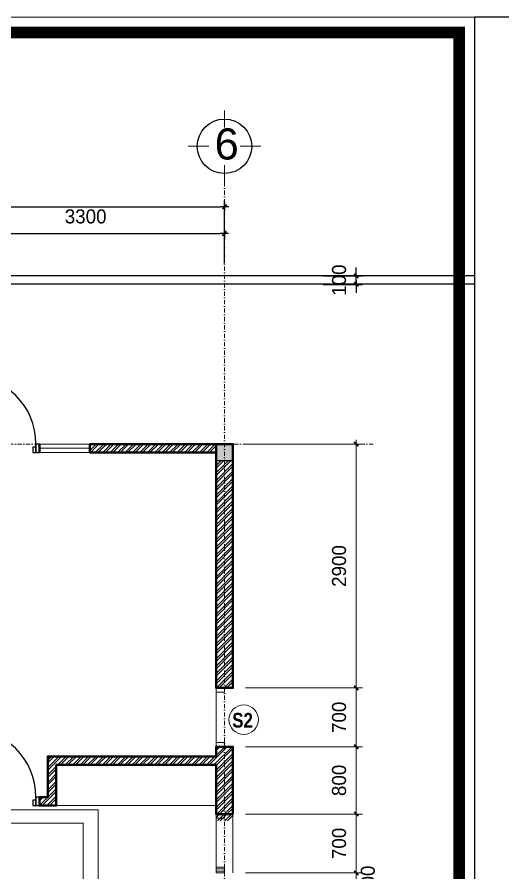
# Model space of a CAD drawing. Header units: millimetres. Extents: x 615730 to 2792744, y 139412 to 597571.
# Drawn here: x 737037 to 742812, y 271172 to 281351 of the extents above; entities that cross this region are included whole.
import ezdxf
from ezdxf.enums import TextEntityAlignment as Align

# ---------------------------------------------------------------- set-up
doc = ezdxf.new("R2010")
doc.units = ezdxf.units.MM
doc.header["$MEASUREMENT"] = 0
doc.header["$PDMODE"] = 34
doc.linetypes.add('DASHDOT', pattern=[1, 0.5, -0.25, 0, -0.25])
doc.linetypes.add('HIDDEN2', pattern=[0.1875, 0.125, -0.0625])
doc.layers.get('0').update_dxf_attribs({"lineweight": 5})
for name, color, linetype, lineweight in [('0.1(9)', 9, 'Continuous', 13), ('AN_0.20', 2, 'Continuous', 20), ('AN_CUA', 51, 'Continuous', 15), ('CAT', 11, 'Continuous', 40), ('HATCH', 42, 'Continuous', 5), ('net dut', 6, 'DASHDOT', 40), ('NETNGOAITUONG', 1, 'Continuous', 40), ('NTHAY1', 61, 'Continuous', 25), ('thay', 7, 'Continuous', 15), ('TIM TRUC', 149, 'DASHDOT', 9), ('VLIEU', 250, 'Continuous', 9)]:
    doc.layers.add(name, color=color, linetype=linetype, lineweight=lineweight)
for name, color, linetype in [('AN_TEXT', 254, 'Continuous'), ('DOORS', 1, 'Continuous'), ('H', 252, 'Continuous'), ('NET MANH', 252, 'Continuous'), ('NET2', 5, 'Continuous'), ('netthay', 3, 'Continuous'), ('SWING', 7, 'Continuous'), ('TEXT', 2, 'Continuous'), ('VL', 155, 'Continuous')]:
    doc.layers.add(name, color=color, linetype=linetype)
doc.styles.add('DDCo-B-Helve-condense', font='')
doc.styles.add('H280', font='', dxfattribs={"height": 200})
doc.styles.add('KT OZON', font='', dxfattribs={"height": 200})
doc.styles.add('VNI-AVO', font='vni-roms.shx')
doc.styles.get('DDCo-B-Helve-condense').set_extended_font_data('VNI-Helve-Condense', bold=True)
doc.styles.get('H280').set_extended_font_data('VNI-Avo')
doc.styles.get('KT OZON').set_extended_font_data('VNI-Helve')
doc.dimstyles.new('1-50b', dxfattribs={"dimtxt": 167, "dimasz": 50, "dimexe": 75, "dimexo": 150, "dimgap": 120, "dimtad": 1, "dimdec": 0, "dimzin": 12, "dimtxsty": 'VNI-AVO', "dimblk": ']', "dimcen": 0, "dimdle": 50, "dimclrd": 252, "dimclre": 252, "dimclrt": 2, "dimadec": 0, "dimazin": 0, "dimtfac": 1, "dimtdec": 0, "dimtix": 1, "dimtmove": 2, "dimatfit": 0, "dimldrblk": 'OPEN90', "dimfxl": 1, "dimlwd": -1, "dimlwe": -1, "dimarcsym": 0})
pattern_1 = [(45, (54927.36, -22939.37), (-44.194174, 44.194174), []), (45, (54927.36, -22908.12), (-44.194174, 44.194174), [])]

# ---------------------------------------------------------------- blocks, each defined once
blk = doc.blocks.new('08PDRR02')
at = {"color": 0, "linetype": 'ByBlock'}
for p, q in [((1, 0), (0, 0)), ((0, 0), (0, -1)), ((1, -1), (1, 0)), ((0, -1), (1, -1))]:
    blk.add_line(p, q, dxfattribs=at)
blk = doc.blocks.new('08PDNB02')
at = {"color": 0, "linetype": 'ByBlock'}
for p, q in [((0, -1.62), (0, 1.62)), ((0, 1.62), (0.25, 1.62)), ((0.25, -1.62), (0.25, 1.62)), ((0.25, 0.38), (1.25, 0.38)), ((1.25, -0.55), (1.25, 2.75)), ((1.25, 2.75), (1.54, 2.75)), ((1.54, 2.75), (1.69, 2.59)), ((1.69, 2.59), (1.95, -0.13)), ((0.25, -1.62), (0, -1.62)), ((1.25, -0.38), (0.25, -0.38)), ((1.95, -0.55), (1.25, -0.55)), ((1.95, -0.13), (1.95, -0.55))]:
    blk.add_line(p, q, dxfattribs=at)
blk = doc.blocks.new('*U45')
at = {"layer": 'DOORS', "color": 0, "linetype": 'Continuous', "ltscale": 200}
for p, q in [((0, 15), (0, 55)), ((900, 15), (900, 55)), ((0, -25), (0, -55)), ((900, -25), (900, -55))]:
    blk.add_line(p, q, dxfattribs=at)
at = {"layer": 'SWING', "color": 1, "linetype": 'Continuous', "ltscale": 200}
blk.add_arc((0, 55), 900, 0, 90, dxfattribs=at)
at = {"layer": 'DOORS', "color": 8, "linetype": 'Continuous', "ltscale": 200, "xscale": 25.4, "yscale": 25.4, "zscale": 25.4, "rotation": 180}
blk.add_blockref('08PDNB02', (0, 895), dxfattribs=at)
at = {"layer": 'DOORS', "color": 0, "linetype": 'Continuous', "ltscale": 200, "xscale": 900, "yscale": 39.99999999999999, "rotation": 90}
blk.add_blockref('08PDRR02', (0, 55), dxfattribs=at)
at = {"layer": 'DOORS', "color": 8, "linetype": 'Continuous', "ltscale": 200, "xscale": 25.4, "yscale": -25.4, "zscale": 25.4}
blk.add_blockref('08PDNB02', (40, 895), dxfattribs=at)
at = {"layer": 'DOORS', "color": 0, "linetype": 'Continuous', "ltscale": 200, "xscale": 45, "yscale": 110}
for p in [(-45, 55), (900, 55)]:
    blk.add_blockref('08PDRR02', p, dxfattribs=at)
at = {"layer": 'DOORS', "color": 1, "linetype": 'Continuous', "ltscale": 200, "xscale": 39.99999999999999, "yscale": 69.99999999999999}
for p in [(0, 15), (860, 15)]:
    blk.add_blockref('08PDRR02', p, dxfattribs=at)
blk = doc.blocks.new('TRUC 1')
at = {"ltscale": 50}
blk.add_circle((0, -9525), 8572, dxfattribs=at)
at = {"layer": '0.1(9)', "ltscale": 50}
for p, q in [((0, -3572), (0, 1782)), ((-4942, -9525), (-11427, -9525)), ((4942, -9525), (11427, -9525)), ((0, -15478), (0, -20832))]:
    blk.add_line(p, q, dxfattribs=at)
at = {"layer": 'TEXT', "ltscale": 50, "style": 'H280'}
blk.add_attdef('1', text='', height=10478, dxfattribs=at).set_placement((-214, -4892), align=Align.CENTER)
blk = doc.blocks.new(']')
for p, q in [((1, 0), (-1, 0)), ((0, 1), (0, -1))]:
    blk.add_line(p, q)
at = {"color": 9, "const_width": 0.4}
blk.add_lwpolyline([(-0.51, -0.51), (0.51, 0.51)], dxfattribs=at)
blk = doc.blocks.new('*D1483')
at = {"layer": 'DEFPOINTS', "color": 0, "ltscale": 10, "transparency": 16777216}
for p in [(736202, 278788), (739502, 278775), (739502, 278626)]:
    blk.add_point(p, dxfattribs=at)
at = {"layer": 'VL', "color": 252, "ltscale": 10, "transparency": 16777216}
for p, q in [((739502, 278776), (739502, 278850)), ((736202, 278638), (736202, 278700)), ((736252, 278775), (739452, 278775))]:
    blk.add_line(p, q, dxfattribs=at)
at = {"layer": 'VL', "color": 252, "ltscale": 10, "transparency": 16777216, "xscale": 50, "yscale": 50, "zscale": 50, "rotation": 180}
blk.add_blockref(']', (736202, 278775), dxfattribs=at)
at = {"layer": 'VL', "color": 252, "ltscale": 10, "transparency": 16777216, "xscale": 50, "yscale": 50, "zscale": 50}
blk.add_blockref(']', (739502, 278775), dxfattribs=at)
at = {"layer": 'VL', "color": 2, "ltscale": 10, "transparency": 16777216, "insert": (737852, 278979), "char_height": 167, "attachment_point": 5, "style": 'VNI-AVO'}
blk.add_mtext('3300', dxfattribs=at)
blk = doc.blocks.new('_Open90')
at = {"color": 0, "linetype": 'ByBlock', "lineweight": -2}
for p, q in [((0, 0), (-1, 0)), ((-0.5, 0.5), (0, 0)), ((0, 0), (-0.5, -0.5))]:
    blk.add_line(p, q, dxfattribs=at)
blk = doc.blocks.new('*D1485')
at = {"layer": 'DEFPOINTS', "color": 0, "ltscale": 10, "transparency": 16777216}
for p in [(739503, 279095), (718903, 278272), (739503, 278272)]:
    blk.add_point(p, dxfattribs=at)
at = {"layer": 'VL', "color": 252, "ltscale": 10, "transparency": 16777216}
for p, q in [((718903, 278422), (718903, 279170)), ((739503, 278422), (739503, 279170)), ((718953, 279095), (739453, 279095))]:
    blk.add_line(p, q, dxfattribs=at)
at = {"layer": 'VL', "color": 252, "ltscale": 10, "transparency": 16777216, "xscale": 50, "yscale": 50, "zscale": 50, "rotation": 180}
blk.add_blockref(']', (718903, 279095), dxfattribs=at)
at = {"layer": 'VL', "color": 252, "ltscale": 10, "transparency": 16777216, "xscale": 50, "yscale": 50, "zscale": 50}
blk.add_blockref(']', (739503, 279095), dxfattribs=at)
at = {"layer": 'VL', "color": 2, "ltscale": 10, "transparency": 16777216, "insert": (729203, 279298), "char_height": 167, "attachment_point": 5, "style": 'VNI-AVO'}
blk.add_mtext('20600', dxfattribs=at)
blk = doc.blocks.new('*D1491')
at = {"layer": 'DEFPOINTS', "color": 0, "ltscale": 10, "transparency": 16777216}
for p in [(740526, 278272), (741069, 278272), (740526, 278172)]:
    blk.add_point(p, dxfattribs=at)
at = {"layer": 'VL', "color": 252, "ltscale": 10, "transparency": 16777216}
for p, q in [((741069, 278322), (741069, 278372)), ((740676, 278272), (741144, 278272)), ((741069, 278172), (741069, 278272)), ((740676, 278172), (741144, 278172)), ((741069, 278122), (741069, 278072))]:
    blk.add_line(p, q, dxfattribs=at)
at = {"layer": 'VL', "color": 252, "ltscale": 10, "transparency": 16777216, "xscale": 50, "yscale": 50, "zscale": 50}
for p, rotation in [((741069, 278272), 270), ((741069, 278172), 90)]:
    blk.add_blockref(']', p, dxfattribs=dict(at, rotation=rotation))
at = {"layer": 'VL', "color": 2, "ltscale": 10, "transparency": 16777216, "insert": (740865, 278222), "char_height": 167, "attachment_point": 5, "rotation": 90, "style": 'VNI-AVO'}
blk.add_mtext('100', dxfattribs=at)
blk = doc.blocks.new('*D1464')
at = {"layer": 'DEFPOINTS', "color": 0, "ltscale": 10, "transparency": 16777216}
for p in [(739602, 271172), (741069, 271172), (739602, 270972)]:
    blk.add_point(p, dxfattribs=at)
at = {"layer": 'VLIEU', "color": 252, "ltscale": 10, "transparency": 16777216}
for p, q in [((741069, 271222), (741069, 271272)), ((739752, 271172), (741144, 271172)), ((741069, 270972), (741069, 271172)), ((739752, 270972), (741144, 270972)), ((741069, 270922), (741069, 270872))]:
    blk.add_line(p, q, dxfattribs=at)
at = {"layer": 'VLIEU', "color": 252, "ltscale": 10, "transparency": 16777216, "xscale": 50, "yscale": 50, "zscale": 50}
for p, rotation in [((741069, 271172), 270), ((741069, 270972), 90)]:
    blk.add_blockref(']', p, dxfattribs=dict(at, rotation=rotation))
at = {"layer": 'VLIEU', "color": 2, "ltscale": 10, "transparency": 16777216, "insert": (741207, 271072), "char_height": 167, "attachment_point": 5, "rotation": 90, "style": 'VNI-AVO'}
blk.add_mtext('200', dxfattribs=at)
blk = doc.blocks.new('*D1465')
at = {"layer": 'DEFPOINTS', "color": 0, "ltscale": 10, "transparency": 16777216}
for p in [(739602, 271872), (741069, 271872), (739602, 271172)]:
    blk.add_point(p, dxfattribs=at)
at = {"layer": 'VLIEU', "color": 252, "ltscale": 10, "transparency": 16777216}
for p, q in [((739752, 271872), (741144, 271872)), ((741069, 271222), (741069, 271822)), ((739752, 271172), (741144, 271172))]:
    blk.add_line(p, q, dxfattribs=at)
at = {"layer": 'VLIEU', "color": 252, "ltscale": 10, "transparency": 16777216, "xscale": 50, "yscale": 50, "zscale": 50}
for p, rotation in [((741069, 271872), 90), ((741069, 271172), 270)]:
    blk.add_blockref(']', p, dxfattribs=dict(at, rotation=rotation))
at = {"layer": 'VLIEU', "color": 2, "ltscale": 10, "transparency": 16777216, "insert": (740865, 271522), "char_height": 167, "attachment_point": 5, "rotation": 90, "style": 'VNI-AVO'}
blk.add_mtext('700', dxfattribs=at)
blk = doc.blocks.new('*D1466')
at = {"layer": 'DEFPOINTS', "color": 0, "ltscale": 10, "transparency": 16777216}
for p in [(739602, 272672), (741069, 272672), (739602, 271872)]:
    blk.add_point(p, dxfattribs=at)
at = {"layer": 'VLIEU', "color": 252, "ltscale": 10, "transparency": 16777216}
for p, q in [((739752, 272672), (741144, 272672)), ((741069, 271922), (741069, 272622)), ((739752, 271872), (741144, 271872))]:
    blk.add_line(p, q, dxfattribs=at)
at = {"layer": 'VLIEU', "color": 252, "ltscale": 10, "transparency": 16777216, "xscale": 50, "yscale": 50, "zscale": 50}
for p, rotation in [((741069, 272672), 90), ((741069, 271872), 270)]:
    blk.add_blockref(']', p, dxfattribs=dict(at, rotation=rotation))
at = {"layer": 'VLIEU', "color": 2, "ltscale": 10, "transparency": 16777216, "insert": (740865, 272272), "char_height": 167, "attachment_point": 5, "rotation": 90, "style": 'VNI-AVO'}
blk.add_mtext('800', dxfattribs=at)
blk = doc.blocks.new('*D1467')
at = {"layer": 'DEFPOINTS', "color": 0, "ltscale": 10, "transparency": 16777216}
for p in [(739602, 273372), (741069, 273372), (739602, 272672)]:
    blk.add_point(p, dxfattribs=at)
at = {"layer": 'VLIEU', "color": 252, "ltscale": 10, "transparency": 16777216}
for p, q in [((739752, 273372), (741144, 273372)), ((741069, 272722), (741069, 273322)), ((739752, 272672), (741144, 272672))]:
    blk.add_line(p, q, dxfattribs=at)
at = {"layer": 'VLIEU', "color": 252, "ltscale": 10, "transparency": 16777216, "xscale": 50, "yscale": 50, "zscale": 50}
for p, rotation in [((741069, 273372), 90), ((741069, 272672), 270)]:
    blk.add_blockref(']', p, dxfattribs=dict(at, rotation=rotation))
at = {"layer": 'VLIEU', "color": 2, "ltscale": 10, "transparency": 16777216, "insert": (740865, 273022), "char_height": 167, "attachment_point": 5, "rotation": 90, "style": 'VNI-AVO'}
blk.add_mtext('700', dxfattribs=at)
blk = doc.blocks.new('*D1468')
at = {"layer": 'DEFPOINTS', "color": 0, "ltscale": 10, "transparency": 16777216}
for p in [(739602, 276272), (741069, 276272), (739602, 273372)]:
    blk.add_point(p, dxfattribs=at)
at = {"layer": 'VLIEU', "color": 252, "ltscale": 10, "transparency": 16777216}
for p, q in [((739752, 276272), (741144, 276272)), ((741069, 273422), (741069, 276222)), ((739752, 273372), (741144, 273372))]:
    blk.add_line(p, q, dxfattribs=at)
at = {"layer": 'VLIEU', "color": 252, "ltscale": 10, "transparency": 16777216, "xscale": 50, "yscale": 50, "zscale": 50}
for p, rotation in [((741069, 276272), 90), ((741069, 273372), 270)]:
    blk.add_blockref(']', p, dxfattribs=dict(at, rotation=rotation))
at = {"layer": 'VLIEU', "color": 2, "ltscale": 10, "transparency": 16777216, "insert": (740865, 274822), "char_height": 167, "attachment_point": 5, "rotation": 90, "style": 'VNI-AVO'}
blk.add_mtext('2900', dxfattribs=at)

msp = doc.modelspace()

# ---------------------------------------------------------------- hatches: boundary and pattern name
at = {"layer": 'VLIEU', "ltscale": 10}
h = msp.add_hatch(dxfattribs=at)
h.set_pattern_fill('STEEL', color=256, scale=500, style=0)
h.set_pattern_definition(pattern_1)
h.paths.add_polyline_path([(739402.3, 276272), (737902.3, 276272), (737902.3, 276172), (739402.3, 276172)])
h = msp.add_hatch(dxfattribs=at)
h.set_pattern_fill('STEEL', color=256, scale=500, style=0)
h.set_pattern_definition(pattern_1)
h.paths.add_polyline_path([(739502.3, 276072), (739402.3, 276072), (739402.3, 273372.2), (739502.3, 273372.2)])
h.paths.add_polyline_path([(739602.3, 276072), (739502.3, 276072), (739502.3, 273372.2), (739504.1, 273372.2), (739504.1, 273372.2), (739602.3, 273372.2)])
h = msp.add_hatch(dxfattribs=at)
h.set_pattern_fill('STEEL', color=256, scale=500, style=0)
h.set_pattern_definition(pattern_1)
h.paths.add_polyline_path([(739602.3, 272672.2), (739402.3, 272672.2), (739402.3, 272556.6), (737401.8, 272556.6), (737401.8, 272072.2), (737302.3, 272072.2), (737302.3, 271972.2), (737501.8, 271972.2), (737501.8, 272456.6), (739402.3, 272456.6), (739402.3, 271790.9), (739502.3, 271790.9), (739602.3, 271790.9), (739602.3, 272456.6)])

# ---------------------------------------------------------------- linework, layer by layer
at = {"layer": 'AN_0.20', "color": 3}
msp.add_circle((739730.9, 272994.6), 175, dxfattribs=at)
at = {"layer": 'AN_CUA'}
for p, q in [((739404.1, 273322.2), (739404.1, 272722.2)), ((739405.1, 273322.2), (739405.1, 272722.2)), ((739402.3, 271821.9), (739402.3, 271240.9)), ((739403.3, 271821.9), (739403.3, 271240.9))]:
    msp.add_line(p, q, dxfattribs=at)
at = {"layer": 'AN_CUA', "color": 3}
for points in [[(739504.1, 273372.2), (739404.1, 273372.2), (739404.1, 273322.2), (739504.1, 273322.2)], [(739504.1, 272722.2), (739404.1, 272722.2), (739404.1, 272672.2), (739504.1, 272672.2)], [(739502.3, 271871.9), (739402.3, 271871.9), (739402.3, 271821.9), (739502.3, 271821.9)], [(739502.3, 271240.9), (739402.3, 271240.9), (739402.3, 271190.9), (739502.3, 271190.9)], [(739502.3, 271221.9), (739402.3, 271221.9), (739402.3, 271171.9), (739502.3, 271171.9)]]:
    msp.add_lwpolyline(points, close=True, dxfattribs=at)
at = {"layer": 'CAT'}
msp.add_line((737902.3, 276272), (737902.3, 276172), dxfattribs=at)
at = {"layer": 'H', "const_width": 138.2}
msp.add_lwpolyline([(715287.7, 262181.3), (742290.6, 262181.3), (742290.6, 281166.2), (715287.7, 281166.2)], close=True, dxfattribs=at)
at = {"layer": 'HATCH'}
for p, q in [((737501.8, 271972.2), (739402.3, 271972.2)), ((739602.3, 271171.9), (739602.3, 271871.9)), ((739602.3, 271190.9), (739602.3, 271871.9))]:
    msp.add_line(p, q, dxfattribs=at)
at = {"layer": 'net dut', "linetype": 'HIDDEN2', "ltscale": 400, "const_width": 12.1}
for points in [[(738845.1, 267944.7), (738845.1, 270265.9), (738000.2, 270265.9), (738000.2, 271921.6), (731750.9, 271921.6)], [(737821.7, 267946.4), (737821.7, 271762.2), (731764.9, 271762.2)]]:
    msp.add_lwpolyline(points, dxfattribs=at)
at = {"layer": 'NET MANH', "elevation": -0.5}
msp.add_lwpolyline([(739402.3, 276272), (739602.3, 276272), (739602.3, 276072), (739402.3, 276072)], close=True, dxfattribs=at)
at = {"layer": 'NET MANH'}
msp.add_solid([(739402.3, 276072, -0.5), (739602.3, 276072, -0.5), (739402.3, 276272, -0.5), (739602.3, 276272, -0.5)], dxfattribs=at)
at = {"layer": 'NET2', "ltscale": 10}
msp.add_lwpolyline([(742474.9, 281350.5), (742474.9, 261086.5), (771134, 261086.5), (771134, 281350.5)], close=True, dxfattribs=at)
at = {"layer": 'NETNGOAITUONG'}
msp.add_line((739402.3, 276272, -0.5), (739402.3, 276072, -0.5), dxfattribs=at)
for points in [[(737302.3, 276272), (737302.3, 276272)], [(737302.3, 276172), (737302.3, 276172), (737302.3, 276272)], [(737902.3, 276172), (737902.3, 276272), (739602.3, 276272), (739602.3, 276172), (739602.3, 273372.2), (739402.3, 273372.2), (739402.3, 276172), (737902.3, 276172)], [(739602.3, 272456.6), (739602.3, 271871.9), (739402.3, 271871.9), (739402.3, 272456.6), (737501.8, 272456.6), (737501.8, 271972.2), (737302.3, 271972.2), (737302.3, 272072.2), (737401.8, 272072.2), (737401.8, 272556.6), (739402.3, 272556.6), (739402.3, 272672.2), (739602.3, 272672.2), (739602.3, 272456.6), (739602.3, 272456.6)]]:
    msp.add_lwpolyline(points, dxfattribs=at)
at = {"layer": 'thay', "linetype": 'Continuous'}
msp.add_lwpolyline([(715103.4, 261996.9), (742474.9, 261996.9), (742474.9, 281350.5), (715103.4, 281350.5)], close=True, dxfattribs=at)
at = {"layer": 'TIM TRUC', "ltscale": 100}
for p, q in [((739502.3, 279386.8), (739502.3, 264875.4)), ((737792.4, 276272), (736622.7, 276272, -0.5)), ((741270.8, 276272, -0.6), (737902.3, 276272, -0.1))]:
    msp.add_line(p, q, dxfattribs=at)
at = {"layer": 'VL', "ltscale": 10}
for p, q in [((742474.9, 278272.2), (715287.7, 278272.2)), ((742474.9, 278172.2), (715287.7, 278172.2)), ((739402.3, 273372.2), (739602.3, 273372.2))]:
    msp.add_line(p, q, dxfattribs=at)
at = {"layer": 'VLIEU', "ltscale": 10}
for p, q in [((737302.3, 276272), (737302.3, 276172)), ((737302.3, 276222), (737902.3, 276222))]:
    msp.add_line(p, q, dxfattribs=at)
at = {"layer": 'VLIEU', "ltscale": 10, "elevation": 0.5}
msp.add_lwpolyline([(737302.3, 276272), (737902.3, 276272), (737902.3, 276172), (737302.3, 276172)], close=True, dxfattribs=at)

# ---------------------------------------------------------------- block references
at = {"layer": 'netthay', "lineweight": -2, "ltscale": 10}
ref = msp.add_blockref('TRUC 1', (739502.3, 279454.1), dxfattribs=dict(at, xscale=0.03778148023411632, yscale=0.03778148023411632, zscale=0.03778148023411632, rotation=180))
ref.add_attrib('1', '6', dxfattribs={"layer": 'TEXT', "color": 3, "ltscale": 50, "height": 370.2, "style": 'KT OZON'}).set_placement((739528.9, 279657), align=Align.CENTER)
at = {"layer": 'NTHAY1', "xscale": 0.9090857494156808, "yscale": 0.9090857494156808, "zscale": 0.9090857494156808}
for p in [(736443.2, 276222), (736443.2, 272022.2)]:
    msp.add_blockref('*U45', p, dxfattribs=at)

# ---------------------------------------------------------------- texts
at = {"layer": 'AN_TEXT', "style": 'DDCo-B-Helve-condense'}
msp.add_text('S2', height=175, dxfattribs=at).set_placement((739717.4, 272899.7), align=Align.CENTER)

# ---------------------------------------------------------------- dimensions: what is measured, and where the dimension line sits
at = {"layer": 'VL', "ltscale": 10}
for base, p1, p2, picture, middle in [((739503.3, 279094.6), (718903, 278272.2), (739503.3, 278272.2), '*D1485', (729203.1, 279298.1)), ((739502.3, 278775.4), (736202.3, 278788.1), (739502.3, 278626.2), '*D1483', (737852.3, 278978.9))]:
    dim = msp.add_linear_dim(base=base, p1=p1, p2=p2, dimstyle='1-50b', override={"dimfxl": 150, "dimarcsym": 1}, dxfattribs=at)
    dim.commit()
    dim.dimension.update_dxf_attribs({"geometry": picture, "text_midpoint": middle})
dim = msp.add_linear_dim(base=(741068.9, 278272.2), p1=(740525.5, 278172.2), p2=(740525.5, 278272.2), angle=90, dimstyle='1-50b', override={"dimfxl": 150, "dimarcsym": 1}, dxfattribs=at)
dim.commit()
dim.dimension.update_dxf_attribs({"geometry": '*D1491', "text_midpoint": (740865.4, 278222.2)})
at = {"layer": 'VLIEU', "ltscale": 10}
for base, p1, p2, picture, middle in [((741068.9, 276272), (739602.3, 273372.2), (739602.3, 276272), '*D1468', (740865.4, 274822.1)), ((741068.9, 273372.2), (739602.3, 272672.2), (739602.3, 273372.2), '*D1467', (740865.4, 273022.2)), ((741068.9, 272672.2), (739602.3, 271871.9), (739602.3, 272672.2), '*D1466', (740865.4, 272272)), ((741068.9, 271871.9), (739602.3, 271171.9), (739602.3, 271871.9), '*D1465', (740865.4, 271521.9))]:
    dim = msp.add_linear_dim(base=base, p1=p1, p2=p2, angle=90, dimstyle='1-50b', override={"dimfxl": 2}, dxfattribs=at)
    dim.commit()
    dim.dimension.update_dxf_attribs({"geometry": picture, "text_midpoint": middle})
dim = msp.add_linear_dim(base=(741068.9, 271171.9), p1=(739602.3, 270972.2), p2=(739602.3, 271171.9), angle=90, dimstyle='1-50b', override={"dimfxl": 2}, dxfattribs=at)
dim.commit()
dim.dimension.update_dxf_attribs({"geometry": '*D1464', "text_midpoint": (741207.5, 271072), "dimtype": 160})

doc.saveas('drawing.dxf')
